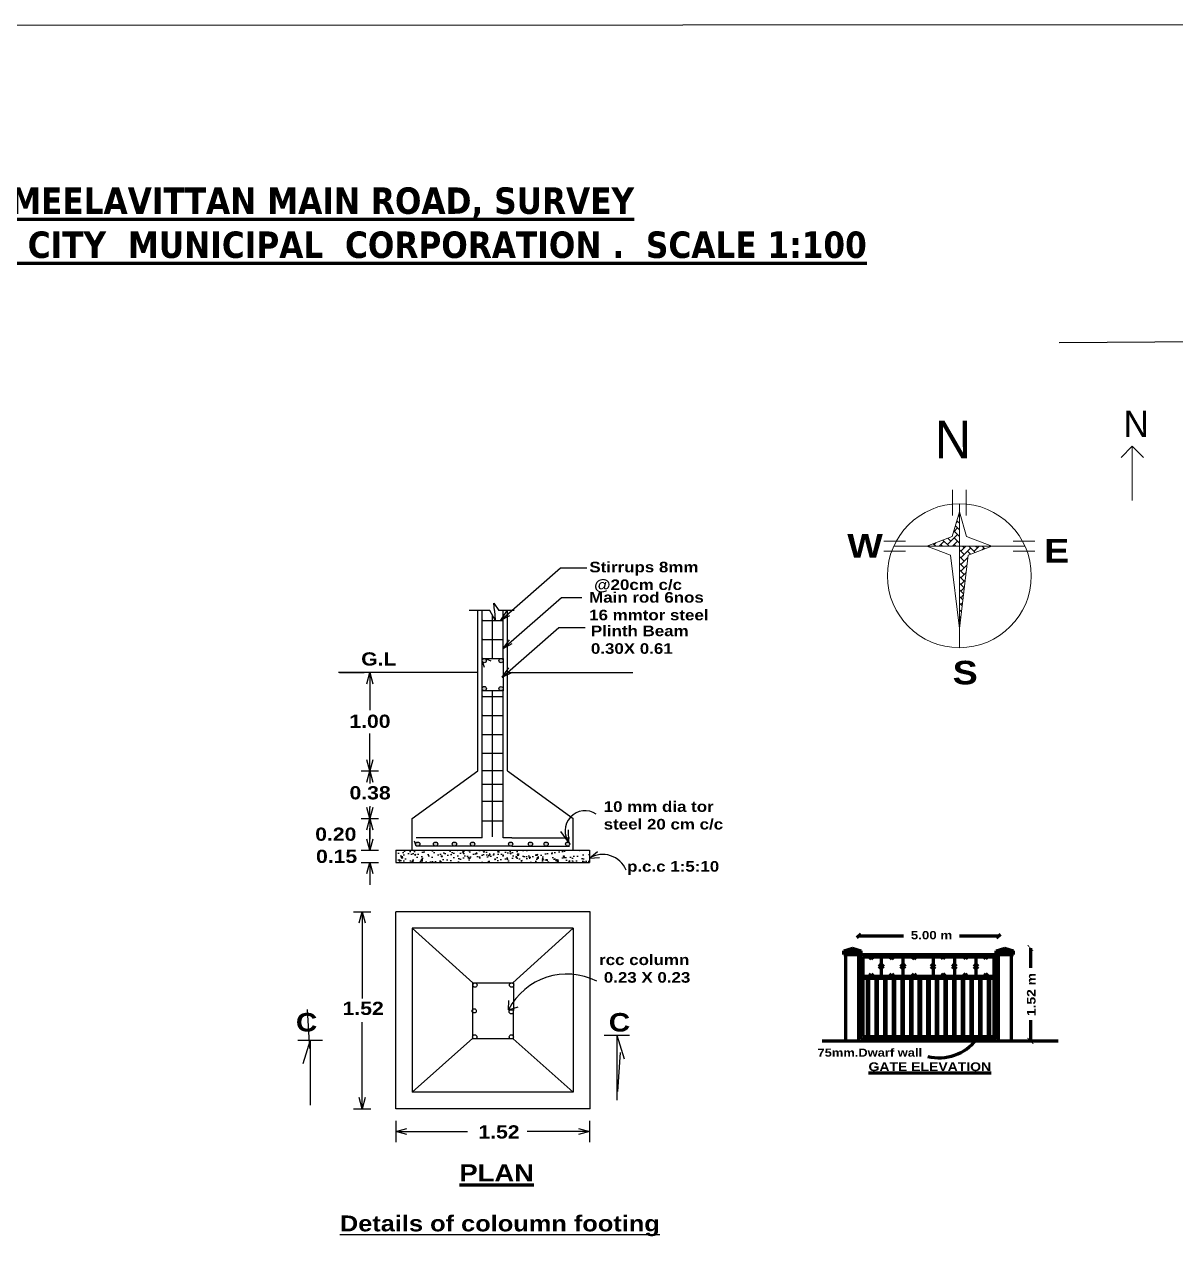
# Model space of a CAD drawing. Header units: metres. Extents: x 863 to 1571, y 626 to 804.
# Drawn here: x 1014.09 to 1057.61, y 756.21 to 802.75 of the extents above; entities that cross this region are included whole.
import ezdxf

# ---------------------------------------------------------------- set-up
doc = ezdxf.new("R2010")
doc.units = ezdxf.units.M
doc.header["$LTSCALE"] = 0.2
doc.header["$MEASUREMENT"] = 0
doc.layers.get('0').update_dxf_attribs({"lineweight": 60})
doc.layers.add('HATCH', color=251, linetype='Continuous', lineweight=0)
doc.layers.add('NORTH_DIRECTION', color=7, linetype='Continuous', lineweight=0)
doc.styles.get("Standard").update_dxf_attribs({"font": 'ariblk.ttf', "height": 0.23})
doc.styles.add('style1', font='', dxfattribs={"height": 0.2})
doc.styles.add('USA TEXT', font='GOTHIC.TTF')
doc.styles.get('style1').set_extended_font_data('Arial Black')

# ---------------------------------------------------------------- blocks, each defined once
blk = doc.blocks.new('_Open30')
at = {"layer": 'HATCH', "color": 0, "lineweight": -2}
for p, q in [((-1, 0.27), (0, 0)), ((0, 0), (-1, -0.27)), ((0, 0), (-1, 0))]:
    blk.add_line(p, q, dxfattribs=at)
blk = doc.blocks.new('atgat')
at = {"lineweight": 25}
h = blk.add_hatch(color=256, dxfattribs=at)
h.paths.add_polyline_path([(115.694, 866.552), (115.694, 866.532, 0.939689), (115.853, 866.542, 0.939689)])
h.paths.add_polyline_path([(116.331, 866.544, 1), (116.491, 866.544, 1)])
h.paths.add_polyline_path([(116.332, 865.484, 0.363684), (116.398, 865.405), (116.426, 865.405, 0.363684), (116.492, 865.484, 1)])
h.paths.add_polyline_path([(115.694, 865.495), (115.694, 865.477, 0.944531), (115.854, 865.486, 0.944531)])
h = blk.add_hatch(color=256, dxfattribs=at)
h.paths.add_polyline_path([(113.18, 859.604, 0.293166), (113.226, 859.531), (113.293, 859.531, 0.293166), (113.34, 859.604, 1)])
h.paths.add_polyline_path([(113.854, 859.604, 0.293166), (113.9, 859.531), (113.967, 859.531, 0.293166), (114.014, 859.604, 1)])
h.paths.add_polyline_path([(114.567, 859.604, 0.293166), (114.614, 859.531), (114.681, 859.531, 0.293166), (114.727, 859.604, 1)])
h.paths.add_polyline_path([(115.254, 859.604, 0.293166), (115.301, 859.531), (115.368, 859.531, 0.293166), (115.414, 859.604, 1)])
h.paths.add_polyline_path([(116.694, 859.604, 0.293166), (116.741, 859.531), (116.808, 859.531, 0.293166), (116.854, 859.604, 1)])
h.paths.add_polyline_path([(117.442, 859.605, 0.298745), (117.49, 859.531), (117.554, 859.531, 0.298745), (117.602, 859.605, 1)])
h.paths.add_polyline_path([(118.195, 859.604, 1), (118.035, 859.604, 0.293166), (118.081, 859.531), (118.148, 859.531, 0.293166)])
h.paths.add_polyline_path([(118.849, 859.604, 0.293166), (118.895, 859.531), (118.962, 859.531, 0.293166), (119.009, 859.604, 1)])
h = blk.add_hatch(dxfattribs=at)
h.set_pattern_fill('AR-CONC', color=256, scale=0.069999, style=0)
h.set_pattern_definition([(50, (-514.39887, 58.6092), (0.50207602, -0.04392596), [0.05249936, -0.57749298]), (355, (-514.39887, 58.6092), (-0.09712475, 0.5265281), [0.0419995, -0.46199438]), (100.4514, (-514.35703, 58.60555), (0.40495164, 0.4826018), [0.0446176, -0.4907935]), (46.1842, (-514.3989, 58.7492), (0.74705965, -0.1158619), [0.07874904, -0.86623947]), (96.6356, (-514.3366, 58.73956), (0.65425594, 0.6818742), [0.0669264, -0.73619015]), (351.1842, (-514.3989, 58.7492), (0.6542554, 0.6818747), [0.06299923, -0.6929916]), (21, (-514.32887, 58.7142), (0.41782986, -0.2818298), [0.05249936, -0.57749298]), (326, (-514.32887, 58.7142), (0.17031866, 0.50759886), [0.0419995, -0.46199438]), (71.4514, (-514.29405, 58.69073), (0.58814869, 0.2257686), [0.0446176, -0.4907935]), (37.5, (-514.39887, 58.60921), (0.008511795, 0.233022864), [0, -0.45639445, 0, -0.4689943, 0, -0.46374436]), (7.5, (-514.39887, 58.60921), (0.18414644, 0.27608484), [0, -0.26739675, 0, -0.44589458, 0, -0.17674785]), (327.5, (-514.55497, 58.60921), (0.37367116, -0.015788218), [0, -0.17499787, 0, -0.54599336, 0, -0.72449119]), (317.5, (-514.62497, 58.6092), (0.40822535, 0.07007264), [0, -0.22749723, 0, -0.36259559, 0, -0.51449374])])
h.paths.add_polyline_path([(119.753, 859.371), (112.433, 859.371), (112.433, 858.911), (119.753, 858.911)])
h = blk.add_hatch(dxfattribs=at)
h.set_pattern_fill('AR-CONC', color=256, scale=0.069999, style=0)
h.set_pattern_definition([(50, (-514.39887, 58.6092), (0.50207602, -0.04392596), [0.05249936, -0.57749298]), (355, (-514.39887, 58.6092), (-0.09712475, 0.5265281), [0.0419995, -0.46199438]), (100.4514, (-514.35703, 58.60555), (0.40495164, 0.4826018), [0.0446176, -0.4907935]), (46.1842, (-514.3989, 58.7492), (0.74705965, -0.1158619), [0.07874904, -0.86623947]), (96.6356, (-514.3366, 58.73956), (0.65425594, 0.6818742), [0.0669264, -0.73619015]), (351.1842, (-514.3989, 58.7492), (0.6542554, 0.6818747), [0.06299923, -0.6929916]), (21, (-514.32887, 58.7142), (0.41782986, -0.2818298), [0.05249936, -0.57749298]), (326, (-514.32887, 58.7142), (0.17031866, 0.50759886), [0.0419995, -0.46199438]), (71.4514, (-514.29405, 58.69073), (0.58814869, 0.2257686), [0.0446176, -0.4907935]), (37.5, (-514.39887, 58.60921), (0.008511795, 0.233022864), [0, -0.45639445, 0, -0.4689943, 0, -0.46374436]), (7.5, (-514.39887, 58.60921), (0.18414644, 0.27608484), [0, -0.26739675, 0, -0.44589458, 0, -0.17674785]), (327.5, (-514.55497, 58.60921), (0.37367116, -0.015788218), [0, -0.17499787, 0, -0.54599336, 0, -0.72449119]), (317.5, (-514.62497, 58.6092), (0.40822535, 0.07007264), [0, -0.22749723, 0, -0.36259559, 0, -0.51449374])])
h.paths.add_polyline_path([(119.753, 859.371), (112.433, 859.371), (112.433, 858.911), (119.753, 858.911)])
for p, q in [((115.984, 868.439), (115.21, 868.439)), ((115.533, 862.371), (115.533, 868.439)), ((115.694, 866.584), (115.694, 868.439)), ((116.192, 868.079), (115.984, 868.439)), ((116.161, 868.438), (116.137, 868.712)), ((116.137, 868.712), (116.328, 868.439)), ((116.161, 868.438), (116.192, 868.079)), ((116.908, 868.439), (116.328, 868.439)), ((116.403, 868.072), (116.634, 868.417)), ((116.494, 866.625), (116.494, 868.439)), ((116.65, 862.371), (116.65, 868.439)), ((115.72, 868.065), (115.694, 868.065)), ((115.72, 868.065), (116.494, 868.065)), ((116.091, 866.625), (116.091, 868.258)), ((116.403, 868.072), (116.744, 868.255)), ((116.482, 868.065), (116.494, 868.065)), ((115.72, 867.345), (115.694, 867.345)), ((115.72, 867.345), (116.494, 867.345)), ((116.482, 867.345), (116.494, 867.345)), ((116.494, 867.001), (116.735, 867.328)), ((116.494, 867.001), (116.835, 867.191)), ((115.72, 866.625), (115.694, 866.625)), ((115.694, 865.405), (115.694, 866.625)), ((115.694, 866.518), (115.776, 866.3)), ((115.72, 866.625), (116.494, 866.625)), ((115.805, 866.625), (116.019, 866.533)), ((116.482, 866.625), (116.494, 866.625)), ((116.494, 866.625), (116.494, 865.405)), ((115.533, 866.091), (110.26, 866.091)), ((110.297, 866.091), (111.236, 866.091)), ((116.454, 865.916), (116.705, 866.268)), ((116.454, 865.916), (116.839, 866.109)), ((116.659, 866.091), (121.387, 866.091)), ((111.445, 865.671), (111.445, 864.674)), ((115.694, 859.845), (115.694, 865.424)), ((115.72, 865.185), (115.694, 865.185)), ((115.72, 865.185), (116.494, 865.185)), ((116.091, 859.879), (116.091, 865.405)), ((116.482, 865.185), (116.494, 865.185)), ((116.494, 859.845), (116.494, 865.405)), ((115.72, 864.465), (115.694, 864.465)), ((115.72, 864.465), (116.494, 864.465)), ((116.482, 864.465), (116.494, 864.465)), ((111.445, 862.791), (111.445, 863.789)), ((115.694, 863.752), (116.494, 863.752)), ((115.694, 863.048), (116.494, 863.048)), ((111.12, 862.371), (111.77, 862.371)), ((113.053, 860.571), (115.533, 862.371)), ((115.694, 862.393), (116.494, 862.393)), ((116.65, 862.371), (119.133, 860.571)), ((111.445, 861.951), (111.445, 861.9)), ((115.694, 861.866), (116.494, 861.866)), ((111.445, 861.042), (111.445, 860.991)), ((115.694, 861.223), (116.494, 861.223)), ((111.12, 860.571), (111.77, 860.571)), ((113.053, 859.371), (113.053, 860.571)), ((115.694, 860.486), (116.494, 860.486)), ((119.133, 859.371), (119.133, 860.571)), ((111.445, 859.791), (111.445, 860.211)), ((111.445, 860.151), (111.445, 859.791)), ((118.978, 859.667), (118.67, 860.084)), ((118.978, 859.667), (118.961, 860.145)), ((119.133, 859.696), (119.133, 860.09)), ((113.194, 859.531), (113.135, 859.719)), ((115.694, 859.845), (113.194, 859.845)), ((116.814, 859.531), (113.194, 859.531)), ((116.814, 859.845), (116.494, 859.845)), ((116.814, 859.845), (118.994, 859.845)), ((116.814, 859.531), (118.994, 859.531)), ((111.12, 859.371), (111.77, 859.371)), ((112.433, 859.371), (119.753, 859.371)), ((112.433, 859.371), (112.433, 858.911)), ((119.753, 859.371), (119.753, 858.911)), ((119.753, 859.371), (119.753, 858.911)), ((119.753, 859.074), (120.062, 859.328)), ((119.753, 859.074), (120.133, 859.103)), ((111.12, 858.911), (111.77, 858.911)), ((112.433, 858.911), (119.753, 858.911)), ((111.445, 858.491), (111.445, 858.071)), ((110.836, 857.043), (111.486, 857.043)), ((119.774, 857.043), (112.433, 857.043)), ((112.433, 849.602), (112.433, 857.043)), ((119.774, 849.602), (119.774, 857.043)), ((111.161, 856.623), (111.161, 853.765)), ((119.133, 856.423), (113.053, 856.423)), ((113.053, 856.423), (113.053, 850.222)), ((115.346, 854.354), (113.053, 856.423)), ((116.858, 854.354), (119.133, 856.423)), ((119.133, 856.423), (119.133, 850.222)), ((116.696, 853.342), (116.705, 853.692)), ((109.076, 853.358), (109.168, 851.88)), ((116.696, 853.342), (117.054, 853.452)), ((111.161, 850.022), (111.161, 852.879)), ((108.728, 852.192), (109.656, 852.192)), ((109.192, 852.192), (108.912, 851.296)), ((109.192, 852.192), (109.192, 849.733)), ((115.337, 852.263), (113.053, 850.222)), ((116.873, 852.238), (119.133, 850.222)), ((120.31, 852.387), (121.273, 852.387)), ((120.792, 852.387), (120.792, 849.928)), ((120.792, 852.387), (121.071, 851.491)), ((120.908, 851.725), (120.816, 850.248)), ((119.133, 850.222), (113.053, 850.222)), ((110.836, 849.602), (111.486, 849.602)), ((119.774, 849.602), (112.433, 849.602)), ((112.433, 849.142), (112.433, 848.333)), ((119.753, 849.142), (119.753, 848.333)), ((112.853, 848.737), (115.146, 848.737)), ((119.333, 848.737), (117.398, 848.737))]:
    blk.add_line(p, q, dxfattribs=at)
for points in [[(116.403, 868.072), (118.66, 870.053), (119.653, 870.053)], [(116.494, 867.001), (118.694, 868.927), (119.466, 868.927)], [(116.454, 865.916), (118.597, 867.791), (119.59, 867.791)], [(115.694, 866.625), (116.494, 866.625)], [(116.494, 865.405), (115.694, 865.405)]]:
    blk.add_lwpolyline(points, dxfattribs=at)
blk.add_lwpolyline([(115.346, 854.354), (116.882, 854.354), (116.873, 852.238), (115.337, 852.238)], close=True, dxfattribs=at)
for centre in [(115.773, 866.542), (116.411, 866.544), (115.774, 865.486), (116.412, 865.484), (113.26, 859.604), (113.934, 859.604), (114.647, 859.604), (115.334, 859.604), (116.774, 859.604), (117.522, 859.605), (118.115, 859.604), (118.929, 859.604), (115.423, 854.274), (116.808, 854.274), (115.395, 853.3), (116.793, 853.265), (115.414, 852.317), (116.799, 852.318)]:
    blk.add_circle(centre, 0.08, dxfattribs=at)
for centre, radius, start, end in [((119.588, 860.112), 0.756, 56.0001, 219.1524), ((120.252, 858.262), 0.954, 22.0827, 121.5556), ((118.899, 852.213), 2.476, 62.9107, 152.8627)]:
    blk.add_arc(centre, radius, start, end, dxfattribs=at)
at = {"lineweight": 25, "xscale": 0.4199948927980586, "yscale": 0.4199948927980586, "zscale": 0.4199948927980586}
for p, rotation in [((111.445, 866.091), 90), ((111.445, 862.371), 270), ((111.445, 862.371), 90), ((111.445, 860.571), 270), ((111.445, 860.571), 90), ((111.445, 859.371), 270), ((111.445, 859.371), 270), ((111.445, 858.911), 90), ((111.161, 857.043), 90), ((111.161, 849.602), 270), ((112.433, 848.737), 180)]:
    blk.add_blockref('_Open30', p, dxfattribs=dict(at, rotation=rotation))
blk.add_blockref('_Open30', (119.753, 848.737), dxfattribs=at)
blk.add_text('%%UPLAN', height=0.648).set_placement((114.834, 846.852))
at = {"lineweight": 25, "width": 18.24875, "attachment_point": 1, "style": 'style1'}
for s, insert, char_height in [('Stirrups 8mm\\P @20cm c/c', (119.75, 870.281), 0.4), ('Main rod 6nos \\P16 mmtor steel', (119.741, 869.135), 0.4), ('Plinth Beam \\P0.30X 0.61', (119.807, 867.867), 0.4), ('G.L', (111.122, 866.857), 0.5), ('1.00', (110.673, 864.501), 0.5), ('0.38', (110.68, 861.796), 0.5), ('10 mm dia tor \\Psteel 20 cm c/c', (120.292, 861.225), 0.4), ('0.20', (109.383, 860.23), 0.5), ('0.15', (109.413, 859.392), 0.5), ('p.c.c 1:5:10', (121.175, 858.962), 0.4), ('rcc column\\P 0.23 X 0.23', (120.118, 855.432), 0.4), ('1.52', (110.418, 853.645), 0.5), ('1.52', (115.554, 848.974), 0.5)]:
    blk.add_mtext(s, dxfattribs=dict(at, insert=insert, char_height=char_height))
at = {"lineweight": 25, "char_height": 0.7, "attachment_point": 5}
for insert in [(109.056, 852.865), (120.887, 852.863)]:
    blk.add_mtext('\\A1;C', dxfattribs=dict(at, insert=insert))
at = {"lineweight": 25, "insert": (110.315, 845.563), "char_height": 0.59999, "width": 16.29314, "attachment_point": 1}
blk.add_mtext('{\\LDetails of coloumn footing}', dxfattribs=at)
blk = doc.blocks.new('_ArchTick')
at = {"color": 0, "linetype": 'ByBlock', "const_width": 0.15}
blk.add_lwpolyline([(-0.5, -0.5), (0.5, 0.5)], dxfattribs=at)
blk = doc.blocks.new('_Oblique')
at = {"color": 0, "linetype": 'ByBlock', "lineweight": -2}
blk.add_line((-0.5, -0.5), (0.5, 0.5), dxfattribs=at)
blk = doc.blocks.new('A$C2AF67FFE')
at = {"ltscale": 0.006}
for p, q in [((0, 3.97), (1.686, 3.97)), ((3.809, 3.97), (5.279, 3.97)), ((6.489, 3.511), (6.489, 2.764)), ((6.489, 0.779), (6.489, 0))]:
    blk.add_line(p, q, dxfattribs=at)
at = {"color": 1, "ltscale": 0.006}
for p, q in [((-0.572, 3.402), (-0.245, 3.511)), ((-0.572, 3.402), (0.082, 3.402)), ((-0.572, 3.266), (-0.572, 3.402)), ((-0.572, 3.348), (0.082, 3.348)), ((-0.572, 3.266), (0.082, 3.266)), ((-0.49, 0), (-0.49, 3.266)), ((-0.245, 3.511), (0.082, 3.402)), ((0, 0), (0, 3.266)), ((0.082, 3.266), (0.082, 3.402)), ((0.082, 3.266), (2.475, 3.266)), ((0.082, 0.082), (0.082, 3.266)), ((2.475, 3.266), (5.197, 3.266)), ((5.197, 3.402), (5.524, 3.511)), ((5.197, 3.402), (5.851, 3.402)), ((5.197, 3.266), (5.197, 3.402)), ((5.197, 3.348), (5.851, 3.348)), ((5.197, 0.082), (5.197, 3.266)), ((5.197, 3.266), (5.851, 3.266)), ((5.279, 0), (5.279, 3.266)), ((5.524, 3.511), (5.851, 3.402)), ((5.769, 0), (5.769, 3.266)), ((5.851, 3.266), (5.851, 3.402)), ((0.163, 3.184), (2.475, 3.184)), ((0.163, 0.163), (0.163, 3.184)), ((2.475, 3.184), (5.116, 3.184)), ((5.116, 0.163), (5.116, 3.184)), ((-1.383, 0), (2.475, 0)), ((0.082, 0.082), (2.475, 0.082)), ((0.163, 0.163), (2.475, 0.163)), ((2.475, 0.163), (5.116, 0.163)), ((2.475, 0.082), (5.197, 0.082)), ((2.475, 0), (7.542, 0))]:
    blk.add_line(p, q, dxfattribs=at)
at = {"color": 3, "ltscale": 0.006}
for p, q in [((0.389, 3.184), (0.471, 3.103)), ((0.471, 3.103), (0.552, 3.184)), ((0.767, 2.817), (0.849, 2.899)), ((0.849, 2.735), (0.767, 2.817)), ((0.849, 3.184), (0.849, 2.899)), ((0.849, 2.899), (0.931, 2.817)), ((0.931, 2.817), (0.849, 2.735)), ((1.165, 3.184), (1.247, 3.103)), ((1.247, 3.103), (1.329, 3.184)), ((1.586, 2.817), (1.674, 2.899)), ((1.668, 2.735), (1.586, 2.817)), ((1.668, 3.184), (1.668, 2.893)), ((1.75, 2.817), (1.668, 2.735)), ((1.674, 2.899), (1.75, 2.817)), ((2.005, 3.184), (2.087, 3.103)), ((2.087, 3.103), (2.169, 3.184)), ((2.809, 2.899), (2.727, 2.817)), ((2.727, 2.817), (2.809, 2.735)), ((2.809, 3.184), (2.809, 2.899)), ((2.891, 2.817), (2.809, 2.899)), ((2.809, 2.735), (2.891, 2.817)), ((3.192, 3.103), (3.111, 3.184)), ((3.274, 3.184), (3.192, 3.103)), ((3.605, 2.899), (3.529, 2.817)), ((3.529, 2.817), (3.611, 2.735)), ((3.693, 2.817), (3.605, 2.899)), ((3.611, 3.184), (3.611, 2.893)), ((3.611, 2.735), (3.693, 2.817)), ((4.032, 3.103), (3.95, 3.184)), ((4.114, 3.184), (4.032, 3.103)), ((4.43, 2.899), (4.348, 2.817)), ((4.348, 2.817), (4.43, 2.735)), ((4.43, 3.184), (4.43, 2.899)), ((4.512, 2.817), (4.43, 2.899)), ((4.43, 2.735), (4.512, 2.817)), ((4.808, 3.103), (4.727, 3.184)), ((4.89, 3.184), (4.808, 3.103)), ((0.163, 2.45), (2.475, 2.45)), ((0.163, 2.368), (2.475, 2.368)), ((0.327, 0.163), (0.327, 2.368)), ((0.381, 0.163), (0.381, 2.368)), ((0.389, 2.45), (0.471, 2.531)), ((0.471, 2.531), (0.552, 2.45)), ((0.653, 0.163), (0.653, 2.368)), ((0.708, 0.163), (0.708, 2.368)), ((0.849, 2.735), (0.849, 2.45)), ((0.98, 0.163), (0.98, 2.368)), ((1.034, 0.163), (1.034, 2.368)), ((1.165, 2.45), (1.247, 2.531)), ((1.247, 2.531), (1.329, 2.45)), ((1.306, 0.163), (1.306, 2.368)), ((1.361, 0.163), (1.361, 2.368)), ((1.633, 0.163), (1.633, 2.368)), ((1.668, 2.735), (1.668, 2.45)), ((1.687, 0.163), (1.687, 2.368)), ((1.96, 0.163), (1.96, 2.368)), ((2.005, 2.45), (2.087, 2.531)), ((2.014, 0.163), (2.014, 2.368)), ((2.087, 2.531), (2.169, 2.45)), ((2.286, 0.163), (2.286, 2.368)), ((2.341, 0.163), (2.341, 2.368)), ((2.475, 2.45), (5.116, 2.45)), ((2.475, 2.368), (5.116, 2.368)), ((2.612, 0.163), (2.612, 2.368)), ((2.666, 0.163), (2.666, 2.368)), ((2.809, 2.735), (2.809, 2.45)), ((2.938, 0.163), (2.938, 2.368)), ((2.993, 0.163), (2.993, 2.368)), ((3.192, 2.531), (3.111, 2.45)), ((3.274, 2.45), (3.192, 2.531)), ((3.265, 0.163), (3.265, 2.368)), ((3.32, 0.163), (3.32, 2.368)), ((3.592, 0.163), (3.592, 2.368)), ((3.611, 2.735), (3.611, 2.45)), ((3.646, 0.163), (3.646, 2.368)), ((3.918, 0.163), (3.918, 2.368)), ((4.032, 2.531), (3.95, 2.45)), ((3.973, 0.163), (3.973, 2.368)), ((4.114, 2.45), (4.032, 2.531)), ((4.245, 0.163), (4.245, 2.368)), ((4.299, 0.163), (4.299, 2.368)), ((4.43, 2.735), (4.43, 2.45)), ((4.571, 0.163), (4.571, 2.368)), ((4.626, 0.163), (4.626, 2.368)), ((4.808, 2.531), (4.727, 2.45)), ((4.89, 2.45), (4.808, 2.531)), ((4.898, 0.163), (4.898, 2.368)), ((4.953, 0.163), (4.953, 2.368))]:
    blk.add_line(p, q, dxfattribs=at)
at = {"color": 1, "ltscale": 0.006}
blk.add_arc((3.022, 1.176), 1.816, 256.7128, 321.7376, dxfattribs=at)
at = {"ltscale": 0.006}
for name, p, xscale, yscale, zscale, rotation in [('_Oblique', (0, 3.97), 0.1451579591739573, 0.1451579591739573, 0.1451579591739573, 180), ('_ArchTick', (6.489, 3.511), 0.2177369387618455, 0.2177369387618455, 0.2177369387618455, 90), ('_ArchTick', (6.489, 0), 0.2177369387618455, 0.2177369387618455, 0.2177369387618455, 270)]:
    blk.add_blockref(name, p, dxfattribs=dict(at, xscale=xscale, yscale=yscale, zscale=zscale, rotation=rotation))
at = {"ltscale": 0.006, "xscale": 0.1451579591739573, "yscale": 0.1451579591739573, "zscale": 0.1451579591739573}
blk.add_blockref('_Oblique', (5.279, 3.97), dxfattribs=at)
at = {"ltscale": 0.006, "insert": (2.748, 3.997), "char_height": 0.3146, "attachment_point": 5}
blk.add_mtext('5.00 m', dxfattribs=at)
at = {"ltscale": 0.006, "insert": (6.521, 1.752), "char_height": 0.3266, "attachment_point": 5, "rotation": 90}
blk.add_mtext('1.52 m', dxfattribs=at)
at = {"ltscale": 0.006, "attachment_point": 1}
for s, insert, char_height, width in [('75mm.Dwarf wall', (-1.562, -0.29), 0.30476, 7.66206), ('{\\LGATE ELEVATION}', (0.366, -0.811), 0.33029, 12.07873)]:
    blk.add_mtext(s, dxfattribs=dict(at, insert=insert, char_height=char_height, width=width))
blk = doc.blocks.new('A$C3F9C1366')
at = {"lineweight": 18}
h = blk.add_hatch(dxfattribs=at)
h.set_pattern_fill('AR-HBONE', color=2, scale=0.009, style=0)
h.set_pattern_definition([(45, (-101.83093, -22.27955), (0, 0.050911688), [0.108, -0.036]), (135, (-101.805473, -22.254095), (0, 0.050911688), [0.108, -0.036])])
h.paths.add_polyline_path([(1.7383, 2.2352), (1.5429, 2.1616), (1.7924, 2.1616), (1.7924, 2.4244)])
h.paths.add_polyline_path([(1.7924, 1.5326), (1.8593, 2.0928), (2.0419, 2.1616), (1.7924, 2.1616)])
for p, q in [((1.7396, 2.395), (1.7396, 2.5934)), ((1.7396, 2.395), (1.7396, 2.5934)), ((1.8451, 2.395), (1.8451, 2.5934)), ((1.8451, 2.395), (1.8451, 2.5934)), ((1.7924, 2.4244), (1.7383, 2.2352)), ((1.7924, 2.4244), (1.8465, 2.2352)), ((1.215, 2.1995), (1.381, 2.1995)), ((1.5429, 2.1616), (1.7383, 2.2352)), ((2.0419, 2.1616), (1.8465, 2.2352)), ((2.3697, 2.1995), (2.2037, 2.1995)), ((1.215, 2.1236), (1.381, 2.1236)), ((1.5429, 2.1616), (1.7255, 2.0928)), ((1.7255, 2.0928), (1.7924, 1.5326)), ((1.8593, 2.0928), (1.7924, 1.5326)), ((2.0419, 2.1616), (1.8593, 2.0928)), ((2.3697, 2.1236), (2.2037, 2.1236))]:
    blk.add_line(p, q, dxfattribs=at)
for points in [[(1.7924, 2.4861), (1.7924, 1.385)], [(1.2904, 2.1616), (2.2944, 2.1616)]]:
    blk.add_lwpolyline(points, dxfattribs=at)
blk.add_circle((1.7924, 1.9355), 0.5505, dxfattribs=at)
at = {"lineweight": 18, "attachment_point": 1}
for s, insert, char_height, width in [('{\\fCommercialScript BT|b0|i0|c0|p66;N}', (1.6044, 3.1221), 0.288, 0.178608), ('W', (0.9353, 2.2539), 0.18, 0.071443), ('E', (2.4408, 2.2163), 0.18, 0.071443), ('S', (1.7411, 1.2846), 0.18, 0.071443)]:
    blk.add_mtext(s, dxfattribs=dict(at, insert=insert, char_height=char_height, width=width))

msp = doc.modelspace()

# ---------------------------------------------------------------- linework, layer by layer
at = {"color": 211, "lineweight": -2}
msp.add_line((1053.215, 790.728), (1060.788, 790.781), dxfattribs=at)
at = {"lineweight": -2}
msp.add_lwpolyline([(863.385, 660.625), (1156.028, 660.687), (1156.028, 802.75), (863.385, 802.688)], close=True, dxfattribs=at)
at = {"layer": 'NORTH_DIRECTION', "color": 7}
for points in [[(1055.977, 786.815), (1055.561, 786.385)], [(1055.977, 784.761), (1055.977, 786.815), (1056.394, 786.385)]]:
    msp.add_lwpolyline(points, dxfattribs=at)

# ---------------------------------------------------------------- block references
at = {"lineweight": 25, "xscale": 4.943561078343861, "yscale": 4.943561078343861, "zscale": 4.943561078343861}
msp.add_blockref('A$C3F9C1366', (1040.576, 772.344), dxfattribs=at)
at = {"lineweight": -2}
msp.add_blockref('atgat', (915.697, -87.841), dxfattribs=at)
msp.add_blockref('A$C2AF67FFE', (1045.636, 764.323))

# ---------------------------------------------------------------- texts
at = {"insert": (961.036, 796.595), "char_height": 1, "width": 104.82767, "attachment_point": 1}
msp.add_mtext('\\A1;{\\fTahoma|b1|i0|c0|p34;\\LPLAN  SHOWING  THE  PROPOSED  CONSTRUCTION  OF  SCHOOL BUILDING  IN  MEELAVITTAN MAIN ROAD, SURVEY  \\PNOS . 159/2A2 , 159/2B1  &  159/1C2  MEELAVITTAN  VILLAGE  , THOOTHUKUDI  CITY  MUNICIPAL  CORPORATION .  SCALE 1:100\\PAPPLICANT  NAME : -  " DELIGHT  PUBLIC  SCHOOL ".  \\P\\A0;\\fSwis721 Cn BT|b1|i0|c0|p34;\\T1.1;OWNER\'S NAME: \\fTimes New Roman|b1|i0|c0|p18;\\T1;1. Mr. B.Prabakaran John Jeyakumar, 2. Mr. I. Jeyaseelan ,\\P\\A1;\\fTahoma|b1|i0|c0|p34;                }', dxfattribs=at)
at = {"layer": 'NORTH_DIRECTION', "color": 7, "insert": (1055.642, 788.152), "char_height": 1, "attachment_point": 1, "style": 'USA TEXT'}
msp.add_mtext_dynamic_manual_height_columns('N', width=1.01849, gutter_width=30, heights=[1.178], dxfattribs=at)

doc.saveas('drawing.dxf')
